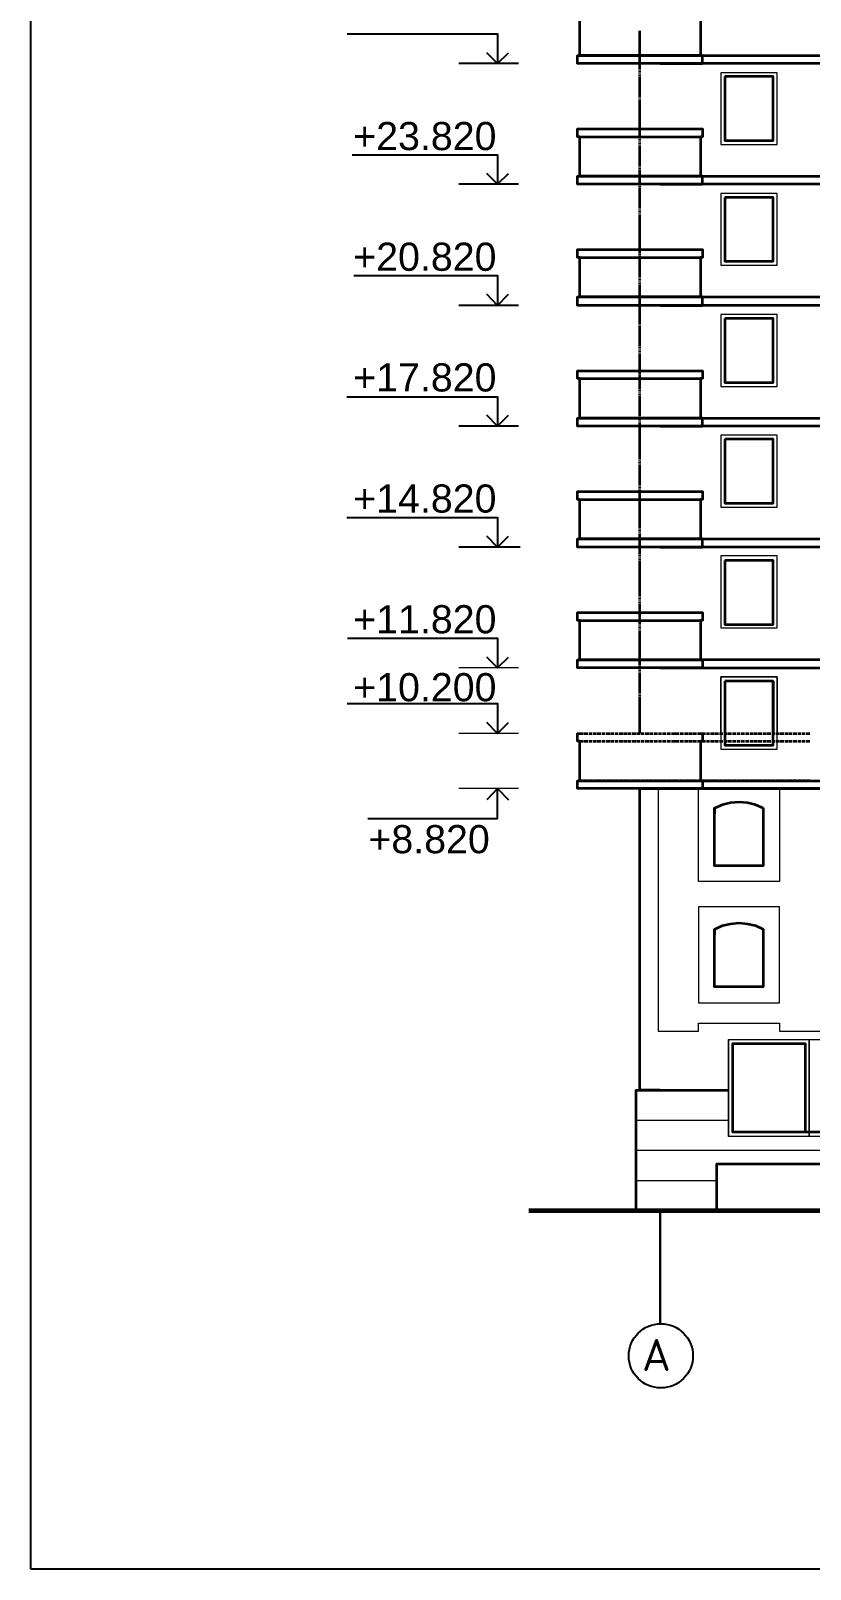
# Model space of a CAD drawing. Extents: x -39.3 to 16.4, y 0 to 11.7.
# Drawn here: x 0.11 to 3.01, y 0 to 5.73 of the extents above; entities that cross this region are included whole.
import ezdxf

# ---------------------------------------------------------------- set-up
doc = ezdxf.new("R2010")
doc.units = 0
doc.header["$MEASUREMENT"] = 0
doc.layers.add('PDF _Геометрия', color=7, linetype='Continuous')
doc.layers.add('PDF _Текст', color=7, linetype='Continuous')
doc.styles.add('PDF Arial', font='arial.ttf')
doc.styles.add('PDF ISOCPEUR', font='isocpeur.ttf')

msp = doc.modelspace()

# ---------------------------------------------------------------- linework, layer by layer
at = {"layer": 'PDF _Геометрия', "lineweight": 25}
msp.add_lwpolyline([(0.1083, 0), (0.1083, 11.69), (16.425, 11.69), (16.425, 0)], close=True, dxfattribs=at)
at = {"layer": 'PDF _Геометрия', "lineweight": 35}
for points in [[(4.12, 5.61), (4.1117, 5.61), (2.4533, 5.61), (2.1533, 5.61), (2.145, 5.61), (2.145, 5.64), (2.1533, 5.64), (2.1533, 5.7867), (2.6033, 5.7867), (2.6033, 5.64), (2.1533, 5.64), (4.1117, 5.64)], [(2.3767, 5.7283), (2.3767, 5.7317)], [(2.3767, 5.7233), (2.3767, 5.7267)], [(2.3767, 5.7183), (2.3767, 5.7217)], [(2.3767, 5.6917), (2.3767, 5.6967), (2.3767, 5.7017), (2.3767, 5.7067), (2.3767, 5.7117), (2.3767, 5.7167)], [(2.3767, 5.6867), (2.3767, 5.69)], [(2.3767, 5.6817), (2.3767, 5.685)], [(2.3767, 5.6767), (2.3767, 5.68)], [(2.3767, 5.6717), (2.3767, 5.675)], [(2.3767, 5.6667), (2.3767, 5.67)], [(2.3767, 5.64), (2.3767, 5.645), (2.3767, 5.65), (2.3767, 5.655), (2.3767, 5.66), (2.3767, 5.665)], [(2.3767, 5.635), (2.3767, 5.6383)], [(2.3767, 5.63), (2.3767, 5.6333)], [(2.3767, 5.625), (2.3767, 5.6283)], [(2.3767, 5.62), (2.3767, 5.6233)], [(2.3767, 5.615), (2.3767, 5.6183)], [(2.4533, 5.61), (2.6033, 5.61), (2.61, 5.61), (2.61, 5.64), (2.6033, 5.64)], [(2.3767, 5.5883), (2.3767, 5.5933), (2.3767, 5.5983), (2.3767, 5.6033), (2.3767, 5.6083), (2.3767, 5.6133)], [(2.3767, 5.5833), (2.3767, 5.5867)], [(2.3767, 5.5783), (2.3767, 5.5817)], [(2.3767, 5.5733), (2.3767, 5.5767)], [(2.3767, 5.5683), (2.3767, 5.5717)], [(2.3767, 5.5633), (2.3767, 5.5667)], [(2.3767, 5.5367), (2.3767, 5.5417), (2.3767, 5.5467), (2.3767, 5.5517), (2.3767, 5.5567), (2.3767, 5.5617)], [(2.3767, 5.5317), (2.3767, 5.535)], [(2.3767, 5.5267), (2.3767, 5.53)], [(2.3767, 5.5217), (2.3767, 5.525)], [(2.3767, 5.5167), (2.3767, 5.52)], [(2.3767, 5.5117), (2.3767, 5.515)], [(2.3767, 5.485), (2.3767, 5.49), (2.3767, 5.495), (2.3767, 5.5), (2.3767, 5.505), (2.3767, 5.51)], [(2.3767, 5.48), (2.3767, 5.4833)], [(2.3767, 5.475), (2.3767, 5.4783)], [(2.3767, 5.47), (2.3767, 5.4733)], [(2.3767, 5.465), (2.3767, 5.4683)], [(2.3767, 5.46), (2.3767, 5.4633)], [(2.3767, 5.4333), (2.3767, 5.4383), (2.3767, 5.4433), (2.3767, 5.4483), (2.3767, 5.4533), (2.3767, 5.4583)], [(2.3767, 5.4283), (2.3767, 5.4317)], [(2.3767, 5.4233), (2.3767, 5.4267)], [(2.3767, 5.4183), (2.3767, 5.4217)], [(2.3767, 5.4133), (2.3767, 5.4167)], [(2.3767, 5.4083), (2.3767, 5.4117)], [(2.3767, 5.3817), (2.3767, 5.3867), (2.3767, 5.3917), (2.3767, 5.3967), (2.3767, 5.4017), (2.3767, 5.4067)], [(2.1533, 5.3367), (2.145, 5.3367), (2.145, 5.3667), (2.1533, 5.3667), (2.6033, 5.3667), (2.61, 5.3667), (2.61, 5.3367), (2.6033, 5.3367)], [(4.12, 5.16), (4.1117, 5.16), (2.4533, 5.16), (2.1533, 5.16), (2.145, 5.16), (2.145, 5.19), (2.1533, 5.19), (2.1533, 5.3367), (2.6033, 5.3367), (2.6033, 5.19), (2.1533, 5.19), (4.1117, 5.19)], [(2.3767, 5.3767), (2.3767, 5.38)], [(2.3767, 5.3717), (2.3767, 5.375)], [(2.3767, 5.3667), (2.3767, 5.37)], [(2.3767, 5.3617), (2.3767, 5.365)], [(2.3767, 5.3567), (2.3767, 5.36)], [(2.3767, 5.33), (2.3767, 5.335), (2.3767, 5.34), (2.3767, 5.345), (2.3767, 5.35), (2.3767, 5.355)], [(2.3767, 5.325), (2.3767, 5.3283)], [(2.3767, 5.32), (2.3767, 5.3233)], [(2.3767, 5.315), (2.3767, 5.3183)], [(2.3767, 5.31), (2.3767, 5.3133)], [(2.3767, 5.305), (2.3767, 5.3083)], [(2.3767, 5.2783), (2.3767, 5.2833), (2.3767, 5.2883), (2.3767, 5.2933), (2.3767, 5.2983), (2.3767, 5.3033)], [(2.3767, 5.2733), (2.3767, 5.2767)], [(2.3767, 5.2683), (2.3767, 5.2717)], [(2.3767, 5.2633), (2.3767, 5.2667)], [(2.3767, 5.2583), (2.3767, 5.2617)], [(2.3767, 5.2533), (2.3767, 5.2567)], [(2.3767, 5.2267), (2.3767, 5.2317), (2.3767, 5.2367), (2.3767, 5.2417), (2.3767, 5.2467), (2.3767, 5.2517)], [(2.3767, 5.2217), (2.3767, 5.225)], [(2.3767, 5.2167), (2.3767, 5.22)], [(2.3767, 5.2117), (2.3767, 5.215)], [(2.3767, 5.2067), (2.3767, 5.21)], [(2.3767, 5.2017), (2.3767, 5.205)], [(2.3767, 5.175), (2.3767, 5.18), (2.3767, 5.185), (2.3767, 5.19), (2.3767, 5.195), (2.3767, 5.2)], [(2.3767, 5.17), (2.3767, 5.1733)], [(2.3767, 5.165), (2.3767, 5.1683)], [(2.3767, 5.16), (2.3767, 5.1633)], [(2.4533, 5.16), (2.6033, 5.16), (2.61, 5.16), (2.61, 5.19), (2.6033, 5.19)], [(2.3767, 5.155), (2.3767, 5.1583)], [(2.3767, 5.15), (2.3767, 5.1533)], [(2.3767, 5.1233), (2.3767, 5.1283), (2.3767, 5.1333), (2.3767, 5.1383), (2.3767, 5.1433), (2.3767, 5.1483)], [(2.3767, 5.1183), (2.3767, 5.1217)], [(2.3767, 5.1133), (2.3767, 5.1167)], [(2.3767, 5.1083), (2.3767, 5.1117)], [(2.3767, 5.1033), (2.3767, 5.1067)], [(2.3767, 5.0983), (2.3767, 5.1017)], [(2.3767, 5.0717), (2.3767, 5.0767), (2.3767, 5.0817), (2.3767, 5.0867), (2.3767, 5.0917), (2.3767, 5.0967)], [(2.3767, 5.0667), (2.3767, 5.07)], [(2.3767, 5.0617), (2.3767, 5.065)], [(2.3767, 5.0567), (2.3767, 5.06)], [(2.3767, 5.0517), (2.3767, 5.055)], [(2.3767, 5.0467), (2.3767, 5.05)], [(2.3767, 5.02), (2.3767, 5.025), (2.3767, 5.03), (2.3767, 5.035), (2.3767, 5.04), (2.3767, 5.045)], [(2.3767, 5.015), (2.3767, 5.0183)], [(2.3767, 5.01), (2.3767, 5.0133)], [(2.3767, 5.005), (2.3767, 5.0083)], [(2.3767, 5), (2.3767, 5.0033)], [(2.3767, 4.995), (2.3767, 4.9983)], [(2.3767, 4.9683), (2.3767, 4.9733), (2.3767, 4.9783), (2.3767, 4.9833), (2.3767, 4.9883), (2.3767, 4.9933)], [(2.3767, 4.9633), (2.3767, 4.9667)], [(2.3767, 4.9583), (2.3767, 4.9617)], [(2.3767, 4.9533), (2.3767, 4.9567)], [(2.3767, 4.9483), (2.3767, 4.9517)], [(2.3767, 4.9433), (2.3767, 4.9467)], [(2.3767, 4.9167), (2.3767, 4.9217), (2.3767, 4.9267), (2.3767, 4.9317), (2.3767, 4.9367), (2.3767, 4.9417)], [(2.1533, 4.8867), (2.145, 4.8867), (2.145, 4.9167), (2.1533, 4.9167), (2.6033, 4.9167), (2.61, 4.9167), (2.61, 4.8867), (2.6033, 4.8867)], [(4.12, 4.7083), (4.1117, 4.7083), (2.4533, 4.7083), (2.1533, 4.7083), (2.145, 4.7083), (2.145, 4.74), (2.1533, 4.74), (2.1533, 4.8867), (2.6033, 4.8867), (2.6033, 4.74), (2.1533, 4.74), (4.1117, 4.74)], [(2.3767, 4.9117), (2.3767, 4.915)], [(2.3767, 4.9067), (2.3767, 4.91)], [(2.3767, 4.9017), (2.3767, 4.905)], [(2.3767, 4.8967), (2.3767, 4.9)], [(2.3767, 4.8917), (2.3767, 4.895)], [(2.3767, 4.865), (2.3767, 4.87), (2.3767, 4.875), (2.3767, 4.88), (2.3767, 4.885), (2.3767, 4.89)], [(2.3767, 4.86), (2.3767, 4.8633)], [(2.3767, 4.855), (2.3767, 4.8583)], [(2.3767, 4.85), (2.3767, 4.8533)], [(2.3767, 4.845), (2.3767, 4.8483)], [(2.3767, 4.84), (2.3767, 4.8433)], [(2.3767, 4.8133), (2.3767, 4.8183), (2.3767, 4.8233), (2.3767, 4.8283), (2.3767, 4.8333), (2.3767, 4.8383)], [(2.3767, 4.8083), (2.3767, 4.8117)], [(2.3767, 4.8033), (2.3767, 4.8067)], [(2.3767, 4.7983), (2.3767, 4.8017)], [(2.3767, 4.7933), (2.3767, 4.7967)], [(2.3767, 4.7883), (2.3767, 4.7917)], [(2.3767, 4.7617), (2.3767, 4.7667), (2.3767, 4.7717), (2.3767, 4.7767), (2.3767, 4.7817), (2.3767, 4.7867)], [(2.3767, 4.7567), (2.3767, 4.76)], [(2.3767, 4.7517), (2.3767, 4.755)], [(2.3767, 4.7467), (2.3767, 4.75)], [(2.3767, 4.7417), (2.3767, 4.745)], [(2.3767, 4.7367), (2.3767, 4.74)], [(2.3767, 4.71), (2.3767, 4.715), (2.3767, 4.72), (2.3767, 4.725), (2.3767, 4.73), (2.3767, 4.735)], [(2.3767, 4.705), (2.3767, 4.7083)], [(2.3767, 4.7), (2.3767, 4.7033)], [(2.4533, 4.7083), (2.6033, 4.7083), (2.61, 4.7083), (2.61, 4.74), (2.6033, 4.74)], [(2.3767, 4.695), (2.3767, 4.6983)], [(2.3767, 4.69), (2.3767, 4.6933)], [(2.3767, 4.685), (2.3767, 4.6883)], [(2.3767, 4.6583), (2.3767, 4.6633), (2.3767, 4.6683), (2.3767, 4.6733), (2.3767, 4.6783), (2.3767, 4.6833)], [(2.3767, 4.6533), (2.3767, 4.6567)], [(2.3767, 4.6483), (2.3767, 4.6517)], [(2.3767, 4.6433), (2.3767, 4.6467)], [(2.3767, 4.6383), (2.3767, 4.6417)], [(2.3767, 4.6333), (2.3767, 4.6367)], [(2.3767, 4.6067), (2.3767, 4.6117), (2.3767, 4.6167), (2.3767, 4.6217), (2.3767, 4.6267), (2.3767, 4.6317)], [(2.3767, 4.6017), (2.3767, 4.605)], [(2.3767, 4.5967), (2.3767, 4.6)], [(2.3767, 4.5917), (2.3767, 4.595)], [(2.3767, 4.5867), (2.3767, 4.59)], [(2.3767, 4.5817), (2.3767, 4.585)], [(2.3767, 4.555), (2.3767, 4.56), (2.3767, 4.565), (2.3767, 4.57), (2.3767, 4.575), (2.3767, 4.58)], [(2.3767, 4.55), (2.3767, 4.5533)], [(2.3767, 4.545), (2.3767, 4.5483)], [(2.3767, 4.54), (2.3767, 4.5433)], [(2.3767, 4.535), (2.3767, 4.5383)], [(2.3767, 4.53), (2.3767, 4.5333)], [(2.3767, 4.5033), (2.3767, 4.5083), (2.3767, 4.5133), (2.3767, 4.5183), (2.3767, 4.5233), (2.3767, 4.5283)], [(2.3767, 4.4983), (2.3767, 4.5017)], [(2.3767, 4.4933), (2.3767, 4.4967)], [(2.3767, 4.4883), (2.3767, 4.4917)], [(2.3767, 4.4833), (2.3767, 4.4867)], [(2.3767, 4.4783), (2.3767, 4.4817)], [(2.3767, 4.4517), (2.3767, 4.4567), (2.3767, 4.4617), (2.3767, 4.4667), (2.3767, 4.4717), (2.3767, 4.4767)], [(2.1533, 4.4367), (2.145, 4.4367), (2.145, 4.465), (2.1533, 4.465), (2.6033, 4.465), (2.61, 4.465), (2.61, 4.4367), (2.6033, 4.4367)], [(4.12, 4.2583), (4.1117, 4.2583), (2.4533, 4.2583), (2.1533, 4.2583), (2.145, 4.2583), (2.145, 4.2883), (2.1533, 4.2883), (2.1533, 4.4367), (2.6033, 4.4367), (2.6033, 4.2883), (2.1533, 4.2883), (4.1117, 4.2883)], [(2.3767, 4.4467), (2.3767, 4.45)], [(2.3767, 4.4417), (2.3767, 4.445)], [(2.3767, 4.4367), (2.3767, 4.44)], [(2.3767, 4.4317), (2.3767, 4.435)], [(2.3767, 4.4267), (2.3767, 4.43)], [(2.3767, 4.4), (2.3767, 4.405), (2.3767, 4.41), (2.3767, 4.415), (2.3767, 4.42), (2.3767, 4.425)], [(2.3767, 4.395), (2.3767, 4.3983)], [(2.3767, 4.39), (2.3767, 4.3933)], [(2.3767, 4.385), (2.3767, 4.3883)], [(2.3767, 4.38), (2.3767, 4.3833)], [(2.3767, 4.375), (2.3767, 4.3783)], [(2.3767, 4.3483), (2.3767, 4.3533), (2.3767, 4.3583), (2.3767, 4.3633), (2.3767, 4.3683), (2.3767, 4.3733)], [(2.3767, 4.3433), (2.3767, 4.3467)], [(2.3767, 4.3383), (2.3767, 4.3417)], [(2.3767, 4.3333), (2.3767, 4.3367)], [(2.3767, 4.3283), (2.3767, 4.3317)], [(2.3767, 4.3233), (2.3767, 4.3267)], [(2.3767, 4.2967), (2.3767, 4.3017), (2.3767, 4.3067), (2.3767, 4.3117), (2.3767, 4.3167), (2.3767, 4.3217)], [(2.3767, 4.2917), (2.3767, 4.295)], [(2.3767, 4.2867), (2.3767, 4.29)], [(2.3767, 4.2817), (2.3767, 4.285)], [(2.3767, 4.2767), (2.3767, 4.28)], [(2.3767, 4.2717), (2.3767, 4.275)], [(2.3767, 4.245), (2.3767, 4.25), (2.3767, 4.255), (2.3767, 4.26), (2.3767, 4.265), (2.3767, 4.27)], [(2.3767, 4.24), (2.3767, 4.2433)], [(2.4533, 4.2583), (2.6033, 4.2583), (2.61, 4.2583), (2.61, 4.2883), (2.6033, 4.2883)], [(2.3767, 4.235), (2.3767, 4.2383)], [(2.3767, 4.23), (2.3767, 4.2333)], [(2.3767, 4.225), (2.3767, 4.2283)], [(2.3767, 4.22), (2.3767, 4.2233)], [(2.3767, 4.1933), (2.3767, 4.1983), (2.3767, 4.2033), (2.3767, 4.2083), (2.3767, 4.2133), (2.3767, 4.2183)], [(2.3767, 4.1883), (2.3767, 4.1917)], [(2.3767, 4.1833), (2.3767, 4.1867)], [(2.3767, 4.1783), (2.3767, 4.1817)], [(2.3767, 4.1733), (2.3767, 4.1767)], [(2.3767, 4.1683), (2.3767, 4.1717)], [(2.3767, 4.1417), (2.3767, 4.1467), (2.3767, 4.1517), (2.3767, 4.1567), (2.3767, 4.1617), (2.3767, 4.1667)], [(2.3767, 4.1367), (2.3767, 4.14)], [(2.3767, 4.1317), (2.3767, 4.135)], [(2.3767, 4.1267), (2.3767, 4.13)], [(2.3767, 4.1217), (2.3767, 4.125)], [(2.3767, 4.1167), (2.3767, 4.12)], [(2.3767, 4.09), (2.3767, 4.095), (2.3767, 4.1), (2.3767, 4.105), (2.3767, 4.11), (2.3767, 4.115)], [(2.3767, 4.085), (2.3767, 4.0883)], [(2.3767, 4.08), (2.3767, 4.0833)], [(2.3767, 4.075), (2.3767, 4.0783)], [(2.3767, 4.07), (2.3767, 4.0733)], [(2.1533, 3.985), (2.145, 3.985), (2.145, 4.015), (2.1533, 4.015), (2.6033, 4.015), (2.61, 4.015), (2.61, 3.985), (2.6033, 3.985)], [(2.3767, 4.065), (2.3767, 4.0683)], [(2.3767, 4.0383), (2.3767, 4.0433), (2.3767, 4.0483), (2.3767, 4.0533), (2.3767, 4.0583), (2.3767, 4.0633)], [(2.3767, 4.0333), (2.3767, 4.0367)], [(2.3767, 4.0283), (2.3767, 4.0317)], [(2.3767, 4.0233), (2.3767, 4.0267)], [(2.3767, 4.0183), (2.3767, 4.0217)], [(2.3767, 4.0133), (2.3767, 4.0167)], [(4.12, 3.8083), (4.1117, 3.8083), (2.4533, 3.8083), (2.1533, 3.8083), (2.145, 3.8083), (2.145, 3.8383), (2.1533, 3.8383), (2.1533, 3.985), (2.6033, 3.985), (2.6033, 3.8383), (2.1533, 3.8383), (4.1117, 3.8383)], [(2.3767, 3.9867), (2.3767, 3.9917), (2.3767, 3.9967), (2.3767, 4.0017), (2.3767, 4.0067), (2.3767, 4.0117)], [(2.3767, 3.9817), (2.3767, 3.985)], [(2.3767, 3.9767), (2.3767, 3.98)], [(2.3767, 3.9717), (2.3767, 3.975)], [(2.3767, 3.9667), (2.3767, 3.97)], [(2.3767, 3.9617), (2.3767, 3.965)], [(2.3767, 3.935), (2.3767, 3.94), (2.3767, 3.945), (2.3767, 3.95), (2.3767, 3.955), (2.3767, 3.96)], [(2.3767, 3.93), (2.3767, 3.9333)], [(2.3767, 3.925), (2.3767, 3.9283)], [(2.3767, 3.92), (2.3767, 3.9233)], [(2.3767, 3.915), (2.3767, 3.9183)], [(2.3767, 3.91), (2.3767, 3.9133)], [(2.3767, 3.8833), (2.3767, 3.8883), (2.3767, 3.8933), (2.3767, 3.8983), (2.3767, 3.9033), (2.3767, 3.9083)], [(2.3767, 3.8783), (2.3767, 3.8817)], [(2.3767, 3.8733), (2.3767, 3.8767)], [(2.3767, 3.8683), (2.3767, 3.8717)], [(2.3767, 3.8633), (2.3767, 3.8667)], [(2.3767, 3.8583), (2.3767, 3.8617)], [(2.3767, 3.8317), (2.3767, 3.8367), (2.3767, 3.8417), (2.3767, 3.8467), (2.3767, 3.8517), (2.3767, 3.8567)], [(2.3767, 3.8267), (2.3767, 3.83)], [(2.3767, 3.8217), (2.3767, 3.825)], [(2.3767, 3.8167), (2.3767, 3.82)], [(2.3767, 3.8117), (2.3767, 3.815)], [(2.3767, 3.8067), (2.3767, 3.81)], [(2.3767, 3.78), (2.3767, 3.785), (2.3767, 3.79), (2.3767, 3.795), (2.3767, 3.8), (2.3767, 3.805)], [(2.4533, 3.8083), (2.6033, 3.8083), (2.61, 3.8083), (2.61, 3.8383), (2.6033, 3.8383)], [(2.3767, 3.775), (2.3767, 3.7783)], [(2.3767, 3.77), (2.3767, 3.7733)], [(2.3767, 3.765), (2.3767, 3.7683)], [(2.3767, 3.76), (2.3767, 3.7633)], [(2.3767, 3.755), (2.3767, 3.7583)], [(2.3767, 3.7283), (2.3767, 3.7333), (2.3767, 3.7383), (2.3767, 3.7433), (2.3767, 3.7483), (2.3767, 3.7533)], [(2.3767, 3.7233), (2.3767, 3.7267)], [(2.3767, 3.7183), (2.3767, 3.7217)], [(2.3767, 3.7133), (2.3767, 3.7167)], [(2.3767, 3.7083), (2.3767, 3.7117)], [(2.3767, 3.7033), (2.3767, 3.7067)], [(2.3767, 3.6767), (2.3767, 3.6817), (2.3767, 3.6867), (2.3767, 3.6917), (2.3767, 3.6967), (2.3767, 3.7017)], [(2.3767, 3.6717), (2.3767, 3.675)], [(2.3767, 3.6667), (2.3767, 3.67)], [(2.3767, 3.6617), (2.3767, 3.665)], [(2.3767, 3.6567), (2.3767, 3.66)], [(2.3767, 3.6517), (2.3767, 3.655)], [(2.3767, 3.625), (2.3767, 3.63), (2.3767, 3.635), (2.3767, 3.64), (2.3767, 3.645), (2.3767, 3.65)], [(2.3767, 3.62), (2.3767, 3.6233)], [(2.3767, 3.615), (2.3767, 3.6183)], [(2.3767, 3.61), (2.3767, 3.6133)], [(2.1533, 3.535), (2.145, 3.535), (2.145, 3.565), (2.1533, 3.565), (2.6033, 3.565), (2.61, 3.565), (2.61, 3.535), (2.6033, 3.535)], [(2.3767, 3.605), (2.3767, 3.6083)], [(2.3767, 3.6), (2.3767, 3.6033)], [(2.3767, 3.5733), (2.3767, 3.5783), (2.3767, 3.5833), (2.3767, 3.5883), (2.3767, 3.5933), (2.3767, 3.5983)], [(2.3767, 3.5683), (2.3767, 3.5717)], [(2.3767, 3.5633), (2.3767, 3.5667)], [(2.3767, 3.5583), (2.3767, 3.5617)], [(2.3767, 3.5533), (2.3767, 3.5567)], [(4.1117, 3.3883), (2.1533, 3.3883), (2.6033, 3.3883), (2.61, 3.3883), (2.61, 3.3583), (2.6033, 3.3583), (2.4533, 3.3583), (2.1533, 3.3583), (2.145, 3.3583), (2.145, 3.3883), (2.1533, 3.3883), (2.1533, 3.535), (2.6033, 3.535), (2.6033, 3.3883)], [(2.3767, 3.5483), (2.3767, 3.5517)], [(2.3767, 3.5217), (2.3767, 3.5267), (2.3767, 3.5317), (2.3767, 3.5367), (2.3767, 3.5417), (2.3767, 3.5467)], [(2.3767, 3.5167), (2.3767, 3.52)], [(2.3767, 3.5117), (2.3767, 3.515)], [(2.3767, 3.5067), (2.3767, 3.51)], [(2.3767, 3.5017), (2.3767, 3.505)], [(2.3767, 3.4967), (2.3767, 3.5)], [(2.3767, 3.47), (2.3767, 3.475), (2.3767, 3.48), (2.3767, 3.485), (2.3767, 3.49), (2.3767, 3.495)], [(2.3767, 3.465), (2.3767, 3.4683)], [(2.3767, 3.46), (2.3767, 3.4633)], [(2.3767, 3.455), (2.3767, 3.4583)], [(2.3767, 3.45), (2.3767, 3.4533)], [(2.3767, 3.445), (2.3767, 3.4483)], [(2.3767, 3.4183), (2.3767, 3.4233), (2.3767, 3.4283), (2.3767, 3.4333), (2.3767, 3.4383), (2.3767, 3.4433)], [(2.3767, 3.4133), (2.3767, 3.4167)], [(2.3767, 3.4083), (2.3767, 3.4117)], [(2.3767, 3.4033), (2.3767, 3.4067)], [(2.3767, 3.3983), (2.3767, 3.4017)], [(2.3767, 3.3933), (2.3767, 3.3967)], [(2.3767, 3.3667), (2.3767, 3.3717), (2.3767, 3.3767), (2.3767, 3.3817), (2.3767, 3.3867), (2.3767, 3.3917)], [(2.3767, 3.3617), (2.3767, 3.365)], [(2.3767, 3.3567), (2.3767, 3.36)], [(2.3767, 3.3517), (2.3767, 3.355)], [(2.3767, 3.3467), (2.3767, 3.35)], [(2.3767, 3.3417), (2.3767, 3.345)], [(2.3767, 3.315), (2.3767, 3.32), (2.3767, 3.325), (2.3767, 3.33), (2.3767, 3.335), (2.3767, 3.34)], [(2.4533, 3.3583), (4.1117, 3.3583)], [(2.3767, 3.31), (2.3767, 3.3133)], [(2.3767, 3.305), (2.3767, 3.3083)], [(2.3767, 3.3), (2.3767, 3.3033)], [(2.3767, 3.295), (2.3767, 3.2983)], [(2.3767, 3.29), (2.3767, 3.2933)], [(2.3767, 3.2633), (2.3767, 3.2683), (2.3767, 3.2733), (2.3767, 3.2783), (2.3767, 3.2833), (2.3767, 3.2883)], [(2.8733, 3.3083), (2.8733, 3.1133)], [(2.3767, 3.2583), (2.3767, 3.2617)], [(2.3767, 3.2533), (2.3767, 3.2567)], [(2.3767, 3.2483), (2.3767, 3.2517)], [(2.3767, 3.2433), (2.3767, 3.2467)], [(2.3767, 3.2383), (2.3767, 3.2417)], [(2.3767, 3.2117), (2.3767, 3.2167), (2.3767, 3.2217), (2.3767, 3.2267), (2.3767, 3.2317), (2.3767, 3.2367)], [(2.3767, 3.2067), (2.3767, 3.21)], [(2.3767, 3.2017), (2.3767, 3.205)], [(2.3767, 3.1967), (2.3767, 3.2)], [(2.3767, 3.1917), (2.3767, 3.195)], [(2.3767, 3.1867), (2.3767, 3.19)], [(2.3767, 3.16), (2.3767, 3.165), (2.3767, 3.17), (2.3767, 3.175), (2.3767, 3.18), (2.3767, 3.185)], [(2.3767, 3.155), (2.3767, 3.1583)], [(2.3767, 3.15), (2.3767, 3.1533)], [(2.1667, 2.9367), (2.1533, 2.9367), (4.1117, 2.9367), (4.1117, 2.9083), (2.4533, 2.9083), (2.1533, 2.9083), (2.145, 2.9083), (2.145, 2.9367), (2.1533, 2.9367), (2.1533, 3.085), (2.145, 3.085), (2.145, 3.1133), (2.1533, 3.1133), (2.1667, 3.1133)], [(2.17, 3.1133), (2.1833, 3.1133)], [(2.1867, 3.1133), (2.2, 3.1133)], [(2.2033, 3.1133), (2.215, 3.1133)], [(2.2183, 3.1133), (2.2317, 3.1133)], [(2.235, 3.1133), (2.2483, 3.1133)], [(2.2517, 3.1133), (2.265, 3.1133)], [(2.2683, 3.1133), (2.28, 3.1133)], [(2.2833, 3.1133), (2.2967, 3.1133)], [(2.3, 3.1133), (2.3133, 3.1133)], [(2.3167, 3.1133), (2.33, 3.1133)], [(2.3317, 3.1133), (2.345, 3.1133)], [(2.3483, 3.1133), (2.3617, 3.1133)], [(2.365, 3.1133), (2.3783, 3.1133)], [(2.3767, 3.145), (2.3767, 3.1483)], [(2.3767, 3.14), (2.3767, 3.1433)], [(2.3767, 3.135), (2.3767, 3.1383)], [(2.3767, 3.1133), (2.3767, 3.1183), (2.3767, 3.1233), (2.3767, 3.1283), (2.3767, 3.1333)], [(2.3817, 3.1133), (2.3933, 3.1133)], [(2.3967, 3.1133), (2.41, 3.1133)], [(2.4133, 3.1133), (2.4267, 3.1133)], [(2.43, 3.1133), (2.4433, 3.1133)], [(2.4467, 3.1133), (2.4583, 3.1133)], [(2.4617, 3.1133), (2.475, 3.1133)], [(2.4783, 3.1133), (2.4917, 3.1133)], [(2.495, 3.1133), (2.5083, 3.1133)], [(2.51, 3.1133), (2.5233, 3.1133)], [(2.5267, 3.1133), (2.54, 3.1133)], [(2.5433, 3.1133), (2.5567, 3.1133)], [(2.56, 3.1133), (2.5717, 3.1133)], [(2.575, 3.1133), (2.5883, 3.1133)], [(2.5917, 3.1133), (2.605, 3.1133)], [(2.6033, 3.1133), (2.61, 3.1133), (2.61, 3.085), (2.6033, 3.085), (2.6033, 2.9367), (2.61, 2.9367), (2.61, 2.9083)], [(2.6083, 3.1133), (2.6217, 3.1133)], [(2.625, 3.1133), (2.6367, 3.1133)], [(2.64, 3.1133), (2.6533, 3.1133)], [(2.6567, 3.1133), (2.67, 3.1133)], [(2.6733, 3.1133), (2.6867, 3.1133)], [(2.69, 3.1133), (2.7017, 3.1133)], [(2.705, 3.1133), (2.7183, 3.1133)], [(2.7217, 3.1133), (2.735, 3.1133)], [(2.7383, 3.1133), (2.75, 3.1133)], [(2.7533, 3.1133), (2.7667, 3.1133)], [(2.77, 3.1133), (2.7833, 3.1133)], [(2.7867, 3.1133), (2.8, 3.1133)], [(2.8033, 3.1133), (2.815, 3.1133)], [(2.8183, 3.1133), (2.8317, 3.1133)], [(2.835, 3.1133), (2.8483, 3.1133)], [(2.8517, 3.1133), (2.865, 3.1133)], [(2.8683, 3.1133), (2.88, 3.1133)], [(2.8833, 3.1133), (2.8967, 3.1133)], [(2.9, 3.1133), (2.9133, 3.1133)], [(2.9167, 3.1133), (2.93, 3.1133)], [(2.9317, 3.1133), (2.945, 3.1133)], [(2.9483, 3.1133), (2.9617, 3.1133)], [(2.965, 3.1133), (2.9783, 3.1133)], [(2.9817, 3.1133), (2.9933, 3.1133)], [(2.9967, 3.1133), (3.01, 3.1133)], [(2.1533, 3.085), (2.1667, 3.085)], [(2.17, 3.085), (2.1833, 3.085)], [(2.1867, 3.085), (2.2, 3.085)], [(2.2033, 3.085), (2.215, 3.085)], [(2.2183, 3.085), (2.2317, 3.085)], [(2.235, 3.085), (2.2483, 3.085)], [(2.2517, 3.085), (2.265, 3.085)], [(2.2683, 3.085), (2.28, 3.085)], [(2.2833, 3.085), (2.2967, 3.085)], [(2.3, 3.085), (2.3133, 3.085)], [(2.3167, 3.085), (2.33, 3.085)], [(2.3317, 3.085), (2.345, 3.085)], [(2.3483, 3.085), (2.3617, 3.085)], [(2.365, 3.085), (2.3783, 3.085)], [(2.3817, 3.085), (2.3933, 3.085)], [(2.3967, 3.085), (2.41, 3.085)], [(2.4133, 3.085), (2.4267, 3.085)], [(2.43, 3.085), (2.4433, 3.085)], [(2.4467, 3.085), (2.4583, 3.085)], [(2.4617, 3.085), (2.475, 3.085)], [(2.4783, 3.085), (2.4917, 3.085)], [(2.495, 3.085), (2.5083, 3.085)], [(2.51, 3.085), (2.5233, 3.085)], [(2.5267, 3.085), (2.54, 3.085)], [(2.5433, 3.085), (2.5567, 3.085)], [(2.56, 3.085), (2.5717, 3.085)], [(2.575, 3.085), (2.5883, 3.085)], [(2.5917, 3.085), (2.605, 3.085)], [(2.6083, 3.085), (2.6217, 3.085)], [(2.625, 3.085), (2.6367, 3.085)], [(2.64, 3.085), (2.6533, 3.085)], [(2.6567, 3.085), (2.67, 3.085)], [(2.6733, 3.085), (2.6867, 3.085)], [(2.69, 3.085), (2.7017, 3.085)], [(2.705, 3.085), (2.7183, 3.085)], [(2.7217, 3.085), (2.735, 3.085)], [(2.7383, 3.085), (2.75, 3.085)], [(2.7533, 3.085), (2.7667, 3.085)], [(2.77, 3.085), (2.7833, 3.085)], [(2.7867, 3.085), (2.8, 3.085)], [(2.8033, 3.085), (2.815, 3.085)], [(2.8183, 3.085), (2.8317, 3.085)], [(2.835, 3.085), (2.8483, 3.085)], [(2.8517, 3.085), (2.865, 3.085)], [(2.8683, 3.085), (2.88, 3.085)], [(2.8833, 3.085), (2.8967, 3.085)], [(2.9, 3.085), (2.9133, 3.085)], [(2.9167, 3.085), (2.93, 3.085)], [(2.9317, 3.085), (2.945, 3.085)], [(2.9483, 3.085), (2.9617, 3.085)], [(2.965, 3.085), (2.9783, 3.085)], [(2.9817, 3.085), (2.9933, 3.085)], [(2.9967, 3.085), (3.01, 3.085)], [(2.1833, 2.9367), (2.17, 2.9367)], [(2.2, 2.9367), (2.1867, 2.9367)], [(2.215, 2.9367), (2.2033, 2.9367)], [(2.2317, 2.9367), (2.2183, 2.9367)], [(2.2483, 2.9367), (2.235, 2.9367)], [(2.265, 2.9367), (2.2517, 2.9367)], [(2.28, 2.9367), (2.2683, 2.9367)], [(2.2967, 2.9367), (2.2833, 2.9367)], [(2.3133, 2.9367), (2.3, 2.9367)], [(2.33, 2.9367), (2.3167, 2.9367)], [(2.345, 2.9367), (2.3317, 2.9367)], [(2.3617, 2.9367), (2.3483, 2.9367)], [(2.3783, 2.9367), (2.365, 2.9367)], [(2.3933, 2.9367), (2.3817, 2.9367)], [(2.41, 2.9367), (2.3967, 2.9367)], [(2.4267, 2.9367), (2.4133, 2.9367)], [(2.4433, 2.9367), (2.43, 2.9367)], [(2.4583, 2.9367), (2.4467, 2.9367)], [(2.475, 2.9367), (2.4617, 2.9367)], [(2.4917, 2.9367), (2.4783, 2.9367)], [(2.5083, 2.9367), (2.495, 2.9367)], [(2.5233, 2.9367), (2.51, 2.9367)], [(2.54, 2.9367), (2.5267, 2.9367)], [(2.5567, 2.9367), (2.5433, 2.9367)], [(2.5717, 2.9367), (2.56, 2.9367)], [(2.5883, 2.9367), (2.575, 2.9367)], [(2.605, 2.9367), (2.5917, 2.9367)], [(2.6217, 2.9367), (2.6083, 2.9367)], [(2.6367, 2.9367), (2.625, 2.9367)], [(2.6533, 2.9367), (2.64, 2.9367)], [(2.67, 2.9367), (2.6567, 2.9367)], [(2.6867, 2.9367), (2.6733, 2.9367)], [(2.7017, 2.9367), (2.69, 2.9367)], [(2.7183, 2.9367), (2.705, 2.9367)], [(2.735, 2.9367), (2.7217, 2.9367)], [(2.75, 2.9367), (2.7383, 2.9367)], [(2.7667, 2.9367), (2.7533, 2.9367)], [(2.7833, 2.9367), (2.77, 2.9367)], [(2.8, 2.9367), (2.7867, 2.9367)], [(2.815, 2.9367), (2.8033, 2.9367)], [(2.8317, 2.9367), (2.8183, 2.9367)], [(2.8483, 2.9367), (2.835, 2.9367)], [(2.865, 2.9367), (2.8517, 2.9367)], [(2.88, 2.9367), (2.8683, 2.9367)], [(2.8967, 2.9367), (2.8833, 2.9367)], [(2.9133, 2.9367), (2.9, 2.9367)], [(2.93, 2.9367), (2.9167, 2.9367)], [(2.945, 2.9367), (2.9317, 2.9367)], [(2.9617, 2.9367), (2.9483, 2.9367)], [(2.9783, 2.9367), (2.965, 2.9367)], [(2.9933, 2.9367), (2.9817, 2.9367)], [(3.01, 2.9367), (2.9967, 2.9367)], [(2.4533, 1.785), (2.3767, 1.785), (2.3767, 2.9083), (6.9583, 2.9083)], [(2.8367, 2.8367), (2.8367, 2.62), (2.655, 2.62), (2.655, 2.8367), (2.655, 2.8133)], [(2.8367, 2.835), (2.8083, 2.8483), (2.7783, 2.855), (2.7467, 2.8583), (2.715, 2.855), (2.685, 2.8483), (2.6567, 2.835)], [(2.6567, 2.385), (2.685, 2.3983), (2.715, 2.405), (2.7467, 2.4083), (2.7783, 2.405), (2.8083, 2.3983), (2.8367, 2.385), (2.8367, 2.17), (2.655, 2.17), (2.655, 2.385), (2.655, 2.3633)], [(6.3267, 1.6283), (6.3267, 1.9583), (6.5967, 1.9583), (6.5967, 1.6283), (2.7233, 1.6283), (2.7233, 1.9583), (2.9933, 1.9583), (2.9933, 1.6283)], [(2.3633, 1.3367), (2.3633, 1.785), (2.7067, 1.785)], [(2.6633, 1.3367), (2.6633, 1.51), (6.6117, 1.51)]]:
    msp.add_lwpolyline(points, dxfattribs=at)
at = {"layer": 'PDF _Геометрия', "lineweight": 25}
for points in [[(1.2867, 5.72), (1.8467, 5.72), (1.8467, 5.61), (1.8883, 5.65)], [(1.8467, 5.61), (1.8067, 5.65)], [(1.925, 5.61), (1.7033, 5.61)], [(1.305, 5.27), (1.8467, 5.27), (1.8467, 5.16), (1.8883, 5.2)], [(1.925, 5.16), (1.7033, 5.16)], [(1.8467, 5.16), (1.8067, 5.2)], [(1.3117, 4.82), (1.8467, 4.82), (1.8467, 4.7083), (1.8883, 4.75)], [(1.925, 4.7083), (1.7033, 4.7083)], [(1.8467, 4.7083), (1.8067, 4.75)], [(1.285, 4.3683), (1.8467, 4.3683), (1.8467, 4.2583), (1.8883, 4.3)], [(1.8467, 4.2583), (1.8067, 4.3)], [(1.925, 4.2583), (1.7033, 4.2583)], [(1.285, 3.9183), (1.8467, 3.9183), (1.8467, 3.8083), (1.8883, 3.8483)], [(1.8467, 3.8083), (1.8067, 3.8483)], [(1.925, 3.8083), (1.7033, 3.8083)], [(1.9317, 3.8083), (1.7117, 3.8083)], [(1.2883, 3.4683), (1.8467, 3.4683), (1.8467, 3.3583), (1.8883, 3.3983)], [(1.8467, 3.3583), (1.8067, 3.3983)], [(1.2867, 3.225), (1.8467, 3.225), (1.8467, 3.1133), (1.8883, 3.155)], [(1.8467, 3.1133), (1.8067, 3.155)], [(1.3633, 2.7967), (1.8467, 2.7967), (1.8467, 2.9083), (1.8883, 2.8667)], [(1.8467, 2.9083), (1.8067, 2.8667)], [(2.4533, 0.915), (2.4533, 1.3367), (2.4533, 0.915)]]:
    msp.add_lwpolyline(points, dxfattribs=at)
at = {"layer": 'PDF _Геометрия', "lineweight": 18}
for points in [[(2.6783, 5.575), (2.6783, 5.3083), (2.8883, 5.3083), (2.8883, 5.575)], [(2.6783, 5.125), (2.6783, 4.8583), (2.8883, 4.8583), (2.8883, 5.125)], [(2.6783, 4.675), (2.6783, 4.4067), (2.8883, 4.4067), (2.8883, 4.675)], [(2.6783, 4.225), (2.6783, 3.9567), (2.8883, 3.9567), (2.8883, 4.225)], [(2.6783, 3.775), (2.6783, 3.5067), (2.8883, 3.5067), (2.8883, 3.775)], [(2.6783, 3.325), (2.6783, 3.055), (2.8883, 3.055), (2.8883, 3.325)], [(2.595, 2.4683), (2.595, 2.11), (2.8967, 2.11), (2.8967, 2.4683)], [(2.7067, 1.6117), (2.7067, 1.9733), (2.7067, 1.6117), (2.7067, 1.9733), (2.7067, 1.6117), (2.7067, 1.9733), (2.7067, 1.6117), (2.7067, 1.9733), (2.7067, 1.6117), (2.7067, 1.9733), (2.7067, 1.6117), (2.7067, 1.9733), (2.7067, 1.6117), (2.7067, 1.9733), (6.6117, 1.9733), (6.6117, 1.6117), (6.6117, 1.9733), (6.6117, 1.6117)], [(3.0083, 1.9733), (3.0083, 1.6117), (3.0083, 1.9733), (3.0083, 1.6117), (3.0083, 1.9733), (3.0083, 1.6117), (3.0083, 1.9733), (3.0083, 1.6117), (3.0083, 1.9733), (3.0083, 1.6117), (3.0083, 1.9733), (3.0083, 1.6117)]]:
    msp.add_lwpolyline(points, close=True, dxfattribs=at)
at = {"layer": 'PDF _Геометрия', "lineweight": 35}
for points in [[(2.6933, 5.5617), (2.6933, 5.3233), (2.8733, 5.3233), (2.8733, 5.5617)], [(2.6933, 5.11), (2.6933, 4.8733), (2.8733, 4.8733), (2.8733, 5.11)], [(2.6933, 4.66), (2.6933, 4.4217), (2.8733, 4.4217), (2.8733, 4.66)], [(2.6933, 4.21), (2.6933, 3.9717), (2.8733, 3.9717), (2.8733, 4.21)], [(2.6933, 3.7583), (2.6933, 3.52), (2.8733, 3.52), (2.8733, 3.7583)], [(2.6933, 3.3083), (2.6933, 3.07), (2.8733, 3.07), (2.8733, 3.3083)]]:
    msp.add_lwpolyline(points, close=True, dxfattribs=at)
at = {"layer": 'PDF _Геометрия', "lineweight": 18}
for points in [[(1.925, 3.3583), (1.7033, 3.3583)], [(2.6783, 3.1133), (2.6783, 3.325), (2.8883, 3.325), (2.8883, 3.1133)], [(2.6933, 3.3083), (2.6933, 3.1133), (2.6933, 3.3083)], [(2.8733, 3.3083), (2.6933, 3.3083), (2.8733, 3.3083)], [(1.925, 3.1133), (1.7033, 3.1133)], [(1.925, 2.9083), (1.7033, 2.9083)], [(2.3767, 2.9083), (2.4533, 2.9083), (2.6033, 2.9083), (2.61, 2.9083)], [(2.445, 2.9083), (2.445, 2.005), (2.595, 2.005), (2.595, 2.035), (2.8967, 2.035), (2.8967, 2.005), (3.0767, 2.005), (3.0767, 2.035), (3.3767, 2.035), (3.3767, 2.005), (3.5567, 2.005), (3.5567, 2.035), (6.74, 2.035), (6.74, 2.005), (6.89, 2.005), (6.89, 2.9083)], [(2.8967, 2.9083), (2.8967, 2.5617), (2.595, 2.5617), (2.595, 2.9083)], [(2.7383, 2.9083), (2.6483, 2.9083)], [(3.0083, 1.6117), (3.0083, 1.9733), (3.0083, 1.6117)], [(2.3633, 1.6733), (2.7067, 1.6733)], [(6.9733, 1.56), (6.6117, 1.56), (2.3633, 1.56)], [(2.3633, 1.4483), (2.6633, 1.4483)], [(2.4533, 0.915), (2.4533, 1.3367), (2.3633, 1.3367), (2.6633, 1.3367)]]:
    msp.add_lwpolyline(points, dxfattribs=at)
at = {"layer": 'PDF _Геометрия', "lineweight": 60}
msp.add_lwpolyline([(1.9633, 1.3367), (7.9767, 1.3367)], dxfattribs=at)
at = {"layer": 'PDF _Геометрия', "lineweight": 25}
msp.add_circle((2.4554, 0.795), 0.1196, dxfattribs=at)

# ---------------------------------------------------------------- texts
at = {"layer": 'PDF _Текст', "attachment_point": 7}
for s, insert, char_height, style in [('+23.820', (1.3093, 5.2855), 0.1049, 'PDF Arial'), ('+20.820', (1.3093, 4.8359), 0.1049, 'PDF Arial'), ('+17.820', (1.3093, 4.3863), 0.1049, 'PDF Arial'), ('+14.820', (1.3093, 3.935), 0.1049, 'PDF Arial'), ('+11.820', (1.3093, 3.4853), 0.1049, 'PDF Arial'), ('+10.200', (1.3093, 3.2322), 0.1049, 'PDF Arial'), ('+8.820', (1.3659, 2.666), 0.1049, 'PDF Arial'), ('А', (2.3851, 0.7384), 0.1191, 'PDF ISOCPEUR')]:
    msp.add_mtext(s, dxfattribs=dict(at, insert=insert, char_height=char_height, style=style))

doc.saveas('drawing.dxf')
